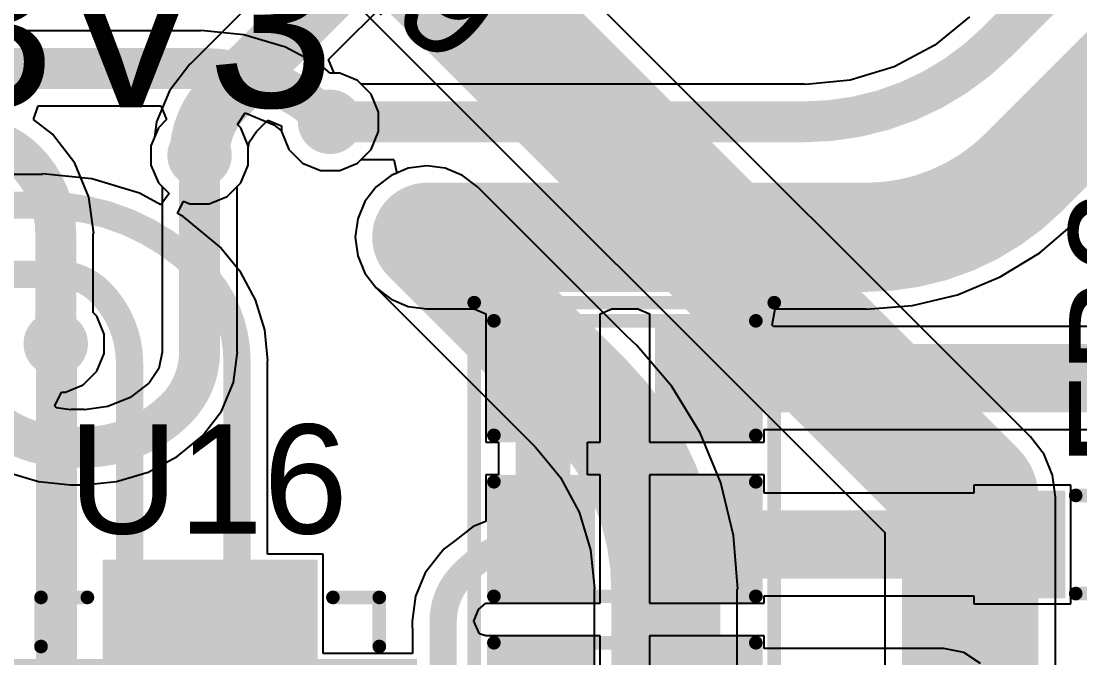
# Model space of a CAD drawing. Header units: millimetres. Extents: x -0.21 to 2.41, y -2.08 to 4.57.
# Drawn here: x 1.5006 to 1.8886, y -0.3562 to -0.1228 of the extents above; entities that cross this region are included whole.
import ezdxf

# ---------------------------------------------------------------- set-up
doc = ezdxf.new("R2010")
doc.units = ezdxf.units.MM
doc.header["$MEASUREMENT"] = 0
for name, color, linetype in [('BottomLayer', 5, 'Continuous'), ('TopLayer', 1, 'Continuous'), ('TopOverlay', 2, 'Continuous'), ('TopPaste', 8, 'Continuous'), ('TopSolder', 216, 'Continuous'), ('ViaHoleLayer', 16, 'Continuous')]:
    doc.layers.add(name, color=color, linetype=linetype)
doc.styles.add('Arial', font='', dxfattribs={"height": 0.2})
doc.styles.get('Arial').set_extended_font_data('Arial')

# ---------------------------------------------------------------- blocks, each defined once
blk = doc.blocks.new('R___0603_9')
at = {"layer": 'TopLayer'}
for points in [[(-0.015, 0.0175), (-0.015, -0.0175), (-0.045, -0.0175), (-0.045, 0.0175)], [(0.045, 0.0175), (0.045, -0.0175), (0.015, -0.0175), (0.015, 0.0175)]]:
    blk.add_hatch(color=1, dxfattribs=at).paths.add_polyline_path(points)
at = {"layer": 'TopPaste'}
for points in [[(-0.015, 0.0175), (-0.015, -0.0175), (-0.045, -0.0175), (-0.045, 0.0175)], [(0.045, 0.0175), (0.045, -0.0175), (0.015, -0.0175), (0.015, 0.0175)]]:
    blk.add_hatch(color=8, dxfattribs=at).paths.add_polyline_path(points)
at = {"layer": 'TopSolder'}
for points in [[(-0.011, 0.0215), (-0.011, -0.0215), (-0.049, -0.0215), (-0.049, 0.0215)], [(0.049, 0.0215), (0.049, -0.0215), (0.011, -0.0215), (0.011, 0.0215)]]:
    blk.add_hatch(color=216, dxfattribs=at).paths.add_polyline_path(points)
at = {"layer": 'TopOverlay', "const_width": 0.005}
for points in [[(-0.048, -0.021), (-0.048, 0.021)], [(-0.048, 0.021), (0.048, 0.021)], [(0.048, -0.021), (0.048, 0.021)], [(-0.048, -0.021), (0.048, -0.021)]]:
    blk.add_lwpolyline(points, dxfattribs=at)
at = {"layer": 'TopOverlay', "const_width": 0.0025}
for points in [[(-0.04925, 0.021, 1), (-0.04675, 0.021, 1)], [(-0.04925, 0.021, 1), (-0.04675, 0.021, 1)], [(0.04675, 0.021, 1), (0.04925, 0.021, 1)], [(0.04675, 0.021, 1), (0.04925, 0.021, 1)], [(-0.04925, -0.021, 1), (-0.04675, -0.021, 1)], [(-0.04925, -0.021, 1), (-0.04675, -0.021, 1)], [(0.04675, -0.021, 1), (0.04925, -0.021, 1)], [(0.04675, -0.021, 1), (0.04925, -0.021, 1)]]:
    blk.add_lwpolyline(points, format="xyb", close=True, dxfattribs=at)
blk = doc.blocks.new('R___0603_10')
at = {"layer": 'TopLayer'}
for points in [[(-0.015, 0.0175), (-0.015, -0.0175), (-0.045, -0.0175), (-0.045, 0.0175)], [(0.045, 0.0175), (0.045, -0.0175), (0.015, -0.0175), (0.015, 0.0175)]]:
    blk.add_hatch(color=1, dxfattribs=at).paths.add_polyline_path(points)
at = {"layer": 'TopPaste'}
for points in [[(-0.015, 0.0175), (-0.015, -0.0175), (-0.045, -0.0175), (-0.045, 0.0175)], [(0.045, 0.0175), (0.045, -0.0175), (0.015, -0.0175), (0.015, 0.0175)]]:
    blk.add_hatch(color=8, dxfattribs=at).paths.add_polyline_path(points)
at = {"layer": 'TopSolder'}
for points in [[(-0.011, 0.0215), (-0.011, -0.0215), (-0.049, -0.0215), (-0.049, 0.0215)], [(0.049, 0.0215), (0.049, -0.0215), (0.011, -0.0215), (0.011, 0.0215)]]:
    blk.add_hatch(color=216, dxfattribs=at).paths.add_polyline_path(points)
at = {"layer": 'TopOverlay', "const_width": 0.005}
for points in [[(-0.048, -0.021), (-0.048, 0.021)], [(-0.048, 0.021), (0.048, 0.021)], [(0.048, -0.021), (0.048, 0.021)], [(-0.048, -0.021), (0.048, -0.021)]]:
    blk.add_lwpolyline(points, dxfattribs=at)
at = {"layer": 'TopOverlay', "const_width": 0.0025}
for points in [[(-0.04925, 0.021, 1), (-0.04675, 0.021, 1)], [(-0.04925, 0.021, 1), (-0.04675, 0.021, 1)], [(0.04675, 0.021, 1), (0.04925, 0.021, 1)], [(0.04675, 0.021, 1), (0.04925, 0.021, 1)], [(-0.04925, -0.021, 1), (-0.04675, -0.021, 1)], [(-0.04925, -0.021, 1), (-0.04675, -0.021, 1)], [(0.04675, -0.021, 1), (0.04925, -0.021, 1)], [(0.04675, -0.021, 1), (0.04925, -0.021, 1)]]:
    blk.add_lwpolyline(points, format="xyb", close=True, dxfattribs=at)
blk = doc.blocks.new('R___0603_12')
at = {"layer": 'TopLayer'}
for points in [[(-0.015, 0.0175), (-0.015, -0.0175), (-0.045, -0.0175), (-0.045, 0.0175)], [(0.045, 0.0175), (0.045, -0.0175), (0.015, -0.0175), (0.015, 0.0175)]]:
    blk.add_hatch(color=1, dxfattribs=at).paths.add_polyline_path(points)
at = {"layer": 'TopPaste'}
for points in [[(-0.015, 0.0175), (-0.015, -0.0175), (-0.045, -0.0175), (-0.045, 0.0175)], [(0.045, 0.0175), (0.045, -0.0175), (0.015, -0.0175), (0.015, 0.0175)]]:
    blk.add_hatch(color=8, dxfattribs=at).paths.add_polyline_path(points)
at = {"layer": 'TopSolder'}
for points in [[(-0.011, 0.0215), (-0.011, -0.0215), (-0.049, -0.0215), (-0.049, 0.0215)], [(0.049, 0.0215), (0.049, -0.0215), (0.011, -0.0215), (0.011, 0.0215)]]:
    blk.add_hatch(color=216, dxfattribs=at).paths.add_polyline_path(points)
at = {"layer": 'TopOverlay', "const_width": 0.005}
for points in [[(-0.048, -0.021), (-0.048, 0.021)], [(-0.048, 0.021), (0.048, 0.021)], [(0.048, -0.021), (0.048, 0.021)], [(-0.048, -0.021), (0.048, -0.021)]]:
    blk.add_lwpolyline(points, dxfattribs=at)
at = {"layer": 'TopOverlay', "const_width": 0.0025}
for points in [[(-0.04925, 0.021, 1), (-0.04675, 0.021, 1)], [(-0.04925, 0.021, 1), (-0.04675, 0.021, 1)], [(0.04675, 0.021, 1), (0.04925, 0.021, 1)], [(0.04675, 0.021, 1), (0.04925, 0.021, 1)], [(-0.04925, -0.021, 1), (-0.04675, -0.021, 1)], [(-0.04925, -0.021, 1), (-0.04675, -0.021, 1)], [(0.04675, -0.021, 1), (0.04925, -0.021, 1)], [(0.04675, -0.021, 1), (0.04925, -0.021, 1)]]:
    blk.add_lwpolyline(points, format="xyb", close=True, dxfattribs=at)
blk = doc.blocks.new('IND_0603__1608_M_______45')
at = {"layer": 'TopLayer'}
for points in [[(-0.03937, 0.01575), (-0.01575, 0.01575), (-0.01575, -0.01575), (-0.03937, -0.01575)], [(0.01575, 0.01575), (0.03937, 0.01575), (0.03937, -0.01575), (0.01575, -0.01575)]]:
    blk.add_hatch(color=1, dxfattribs=at).paths.add_polyline_path(points)
at = {"layer": 'TopPaste'}
for points in [[(-0.03937, 0.01575), (-0.01575, 0.01575), (-0.01575, -0.01575), (-0.03937, -0.01575)], [(0.01575, 0.01575), (0.03937, 0.01575), (0.03937, -0.01575), (0.01575, -0.01575)]]:
    blk.add_hatch(color=8, dxfattribs=at).paths.add_polyline_path(points)
at = {"layer": 'TopSolder'}
for points in [[(-0.04337, 0.01975), (-0.01175, 0.01975), (-0.01175, -0.01975), (-0.04337, -0.01975)], [(0.01175, 0.01975), (0.04337, 0.01975), (0.04337, -0.01975), (0.01175, -0.01975)]]:
    blk.add_hatch(color=216, dxfattribs=at).paths.add_polyline_path(points)
at = {"layer": 'TopOverlay', "const_width": 0.005}
for points in [[(-0.008, 0.018), (0.009, 0.018)], [(-0.008, -0.018), (0.009, -0.018)]]:
    blk.add_lwpolyline(points, dxfattribs=at)
at = {"layer": 'TopOverlay', "const_width": 0.0025}
for points in [[(-0.00925, 0.018, 1), (-0.00675, 0.018, 1)], [(0.00775, 0.018, 1), (0.01025, 0.018, 1)], [(-0.00925, -0.018, 1), (-0.00675, -0.018, 1)], [(0.00775, -0.018, 1), (0.01025, -0.018, 1)]]:
    blk.add_lwpolyline(points, format="xyb", close=True, dxfattribs=at)
blk = doc.blocks.new('TQFN_16_EP_3_3__51')
at = {"layer": 'TopLayer'}
for points in [[(-0.02362, 0.07185), (-0.02362, 0.04035), (-0.03543, 0.04035), (-0.03543, 0.07185)], [(-0.00394, 0.07185), (-0.00394, 0.04035), (-0.01575, 0.04035), (-0.01575, 0.07185)], [(0.01575, 0.07185), (0.01575, 0.04035), (0.00394, 0.04035), (0.00394, 0.07185)], [(0.03543, 0.07185), (0.03543, 0.04035), (0.02362, 0.04035), (0.02362, 0.07185)], [(-0.07185, 0.03543), (-0.04035, 0.03543), (-0.04035, 0.02362), (-0.07185, 0.02362)], [(0.04035, 0.03543), (0.07185, 0.03543), (0.07185, 0.02362), (0.04035, 0.02362)], [(-0.02421, 0.02421), (0.02421, 0.02421), (0.02421, -0.02421), (-0.02421, -0.02421)], [(-0.07185, 0.01575), (-0.04035, 0.01575), (-0.04035, 0.00394), (-0.07185, 0.00394)], [(0.04035, 0.01575), (0.07185, 0.01575), (0.07185, 0.00394), (0.04035, 0.00394)], [(-0.07185, -0.00394), (-0.04035, -0.00394), (-0.04035, -0.01575), (-0.07185, -0.01575)], [(0.04035, -0.00394), (0.07185, -0.00394), (0.07185, -0.01575), (0.04035, -0.01575)], [(-0.07185, -0.02362), (-0.04035, -0.02362), (-0.04035, -0.03543), (-0.07185, -0.03543)], [(0.04035, -0.02362), (0.07185, -0.02362), (0.07185, -0.03543), (0.04035, -0.03543)], [(-0.03543, -0.07185), (-0.03543, -0.04035), (-0.02362, -0.04035), (-0.02362, -0.07185)], [(-0.01575, -0.07185), (-0.01575, -0.04035), (-0.00394, -0.04035), (-0.00394, -0.07185)], [(0.00394, -0.07185), (0.00394, -0.04035), (0.01575, -0.04035), (0.01575, -0.07185)], [(0.02362, -0.07185), (0.02362, -0.04035), (0.03543, -0.04035), (0.03543, -0.07185)]]:
    blk.add_hatch(color=1, dxfattribs=at).paths.add_polyline_path(points)
at = {"layer": 'TopPaste'}
for points in [[(-0.02362, 0.07185), (-0.02362, 0.04035), (-0.03543, 0.04035), (-0.03543, 0.07185)], [(-0.00394, 0.07185), (-0.00394, 0.04035), (-0.01575, 0.04035), (-0.01575, 0.07185)], [(0.01575, 0.07185), (0.01575, 0.04035), (0.00394, 0.04035), (0.00394, 0.07185)], [(0.03543, 0.07185), (0.03543, 0.04035), (0.02362, 0.04035), (0.02362, 0.07185)], [(-0.07185, 0.03543), (-0.04035, 0.03543), (-0.04035, 0.02362), (-0.07185, 0.02362)], [(0.04035, 0.03543), (0.07185, 0.03543), (0.07185, 0.02362), (0.04035, 0.02362)], [(-0.02421, 0.02421), (0.02421, 0.02421), (0.02421, -0.02421), (-0.02421, -0.02421)], [(-0.07185, 0.01575), (-0.04035, 0.01575), (-0.04035, 0.00394), (-0.07185, 0.00394)], [(0.04035, 0.01575), (0.07185, 0.01575), (0.07185, 0.00394), (0.04035, 0.00394)], [(-0.07185, -0.00394), (-0.04035, -0.00394), (-0.04035, -0.01575), (-0.07185, -0.01575)], [(0.04035, -0.00394), (0.07185, -0.00394), (0.07185, -0.01575), (0.04035, -0.01575)], [(-0.07185, -0.02362), (-0.04035, -0.02362), (-0.04035, -0.03543), (-0.07185, -0.03543)], [(0.04035, -0.02362), (0.07185, -0.02362), (0.07185, -0.03543), (0.04035, -0.03543)], [(-0.03543, -0.07185), (-0.03543, -0.04035), (-0.02362, -0.04035), (-0.02362, -0.07185)], [(-0.01575, -0.07185), (-0.01575, -0.04035), (-0.00394, -0.04035), (-0.00394, -0.07185)], [(0.00394, -0.07185), (0.00394, -0.04035), (0.01575, -0.04035), (0.01575, -0.07185)], [(0.02362, -0.07185), (0.02362, -0.04035), (0.03543, -0.04035), (0.03543, -0.07185)]]:
    blk.add_hatch(color=8, dxfattribs=at).paths.add_polyline_path(points)
at = {"layer": 'TopSolder'}
for points in [[(-0.01962, 0.07585), (-0.01962, 0.03635), (-0.03943, 0.03635), (-0.03943, 0.07585)], [(0.00006, 0.07585), (0.00006, 0.03635), (-0.01975, 0.03635), (-0.01975, 0.07585)], [(0.01975, 0.07585), (0.01975, 0.03635), (-0.00006, 0.03635), (-0.00006, 0.07585)], [(0.03943, 0.07585), (0.03943, 0.03635), (0.01962, 0.03635), (0.01962, 0.07585)], [(-0.07585, 0.03943), (-0.03635, 0.03943), (-0.03635, 0.01962), (-0.07585, 0.01962)], [(0.03635, 0.03943), (0.07585, 0.03943), (0.07585, 0.01962), (0.03635, 0.01962)], [(-0.02821, 0.02821), (0.02821, 0.02821), (0.02821, -0.02821), (-0.02821, -0.02821)], [(-0.07585, 0.01975), (-0.03635, 0.01975), (-0.03635, -0.00006), (-0.07585, -0.00006)], [(0.03635, 0.01975), (0.07585, 0.01975), (0.07585, -0.00006), (0.03635, -0.00006)], [(-0.07585, 0.00006), (-0.03635, 0.00006), (-0.03635, -0.01975), (-0.07585, -0.01975)], [(0.03635, 0.00006), (0.07585, 0.00006), (0.07585, -0.01975), (0.03635, -0.01975)], [(-0.07585, -0.01962), (-0.03635, -0.01962), (-0.03635, -0.03943), (-0.07585, -0.03943)], [(0.03635, -0.01962), (0.07585, -0.01962), (0.07585, -0.03943), (0.03635, -0.03943)], [(-0.03943, -0.07585), (-0.03943, -0.03635), (-0.01962, -0.03635), (-0.01962, -0.07585)], [(-0.01975, -0.07585), (-0.01975, -0.03635), (0.00006, -0.03635), (0.00006, -0.07585)], [(-0.00006, -0.07585), (-0.00006, -0.03635), (0.01975, -0.03635), (0.01975, -0.07585)], [(0.01962, -0.07585), (0.01962, -0.03635), (0.03943, -0.03635), (0.03943, -0.07585)]]:
    blk.add_hatch(color=216, dxfattribs=at).paths.add_polyline_path(points)
at = {"layer": 'TopOverlay', "const_width": 0.005}
for points in [[(-0.062, 0.044), (-0.062, 0.062)], [(-0.062, 0.062), (-0.045, 0.062)], [(0.045, 0.062), (0.062, 0.062)], [(0.062, 0.044), (0.062, 0.062)], [(-0.083, 0.036), (-0.078, 0.031)], [(-0.083, 0.026), (-0.083, 0.036)], [(-0.083, 0.026), (-0.078, 0.031)], [(-0.062, -0.062), (-0.062, -0.044)], [(0.062, -0.062), (0.062, -0.044)], [(-0.062, -0.062), (-0.045, -0.062)], [(0.045, -0.062), (0.062, -0.062)]]:
    blk.add_lwpolyline(points, dxfattribs=at)
at = {"layer": 'TopOverlay', "const_width": 0.0025}
for points in [[(-0.06325, 0.062, 1), (-0.06075, 0.062, 1)], [(-0.06325, 0.062, 1), (-0.06075, 0.062, 1)], [(-0.04625, 0.062, 1), (-0.04375, 0.062, 1)], [(0.04375, 0.062, 1), (0.04625, 0.062, 1)], [(0.06075, 0.062, 1), (0.06325, 0.062, 1)], [(0.06075, 0.062, 1), (0.06325, 0.062, 1)], [(-0.06325, 0.044, 1), (-0.06075, 0.044, 1)], [(0.06075, 0.044, 1), (0.06325, 0.044, 1)], [(-0.08425, 0.036, 1), (-0.08175, 0.036, 1)], [(-0.08425, 0.036, 1), (-0.08175, 0.036, 1)], [(-0.07925, 0.031, 1), (-0.07675, 0.031, 1)], [(-0.07925, 0.031, 1), (-0.07675, 0.031, 1)], [(-0.08425, 0.026, 1), (-0.08175, 0.026, 1)], [(-0.08425, 0.026, 1), (-0.08175, 0.026, 1)], [(-0.06325, -0.044, 1), (-0.06075, -0.044, 1)], [(0.06075, -0.044, 1), (0.06325, -0.044, 1)], [(-0.06325, -0.062, 1), (-0.06075, -0.062, 1)], [(-0.06325, -0.062, 1), (-0.06075, -0.062, 1)], [(-0.04625, -0.062, 1), (-0.04375, -0.062, 1)], [(0.04375, -0.062, 1), (0.04625, -0.062, 1)], [(0.06075, -0.062, 1), (0.06325, -0.062, 1)], [(0.06075, -0.062, 1), (0.06325, -0.062, 1)]]:
    blk.add_lwpolyline(points, format="xyb", close=True, dxfattribs=at)

msp = doc.modelspace()

# ---------------------------------------------------------------- hatches: boundary and pattern name
at = {"layer": 'BottomLayer'}
h = msp.add_hatch(color=5, dxfattribs=at)
edge = h.paths.add_edge_path()
edge.add_arc((1.61383, -0.15971), 0.01181, 0, 360)
h = msp.add_hatch(color=5, dxfattribs=at)
edge = h.paths.add_edge_path()
edge.add_arc((1.566, -0.172), 0.01181, 0, 360)
h = msp.add_hatch(color=5, dxfattribs=at)
edge = h.paths.add_edge_path()
edge.add_arc((1.64928, -0.20205), 0.01181, 0, 360)
h = msp.add_hatch(color=5, dxfattribs=at)
edge = h.paths.add_edge_path()
edge.add_arc((1.51328, -0.24105), 0.01181, 0, 360)
at = {"layer": 'TopLayer'}
h = msp.add_hatch(color=1, dxfattribs=at)
edge = h.paths.add_edge_path()
edge.add_arc((1.61383, -0.15971), 0.01181, 0, 360)
h = msp.add_hatch(color=1, dxfattribs=at)
edge = h.paths.add_edge_path()
edge.add_arc((1.566, -0.172), 0.01181, 0, 360)
h = msp.add_hatch(color=1, dxfattribs=at)
edge = h.paths.add_edge_path()
edge.add_arc((1.64928, -0.20205), 0.01181, 0, 360)
h = msp.add_hatch(color=1, dxfattribs=at)
edge = h.paths.add_edge_path()
edge.add_arc((1.51328, -0.24105), 0.01181, 0, 360)
at = {"layer": 'ViaHoleLayer'}
h = msp.add_hatch(color=16, dxfattribs=at)
edge = h.paths.add_edge_path()
edge.add_arc((1.61383, -0.15971), 0.00591, 0, 360)
h = msp.add_hatch(color=16, dxfattribs=at)
edge = h.paths.add_edge_path()
edge.add_arc((1.566, -0.172), 0.00591, 0, 360)
h = msp.add_hatch(color=16, dxfattribs=at)
edge = h.paths.add_edge_path()
edge.add_arc((1.64928, -0.20205), 0.00591, 0, 360)
h = msp.add_hatch(color=16, dxfattribs=at)
edge = h.paths.add_edge_path()
edge.add_arc((1.51328, -0.24105), 0.00591, 0, 360)

# ---------------------------------------------------------------- linework, layer by layer
at = {"layer": 'BottomLayer'}
for p, q in [((1.87057, -0.27522), (1.63829, -0.04294)), ((1.60323, -0.09631), (1.81719, -0.31028)), ((1.56652, -0.12635), (1.20328, -0.12635)), ((1.58228, -0.12778), (1.56652, -0.12623)), ((1.56652, -0.12623), (1.56652, -0.12635)), ((1.59744, -0.13238), (1.58228, -0.12778)), ((1.6114, -0.13984), (1.59744, -0.13238)), ((1.61391, -0.1419), (1.6114, -0.13984)), ((1.61737, -0.1419), (1.61391, -0.1419)), ((1.62392, -0.14461), (1.61737, -0.1419)), ((1.62893, -0.14962), (1.62392, -0.14461)), ((1.63164, -0.15617), (1.62893, -0.14962)), ((1.50513, -0.15888), (1.50682, -0.15388)), ((1.50682, -0.15388), (1.55186, -0.15388)), ((1.55186, -0.15388), (1.55393, -0.15888)), ((1.5121, -0.16423), (1.50513, -0.15888)), ((1.55393, -0.15888), (1.5509, -0.16191)), ((1.5799, -0.16071), (1.58273, -0.15647)), ((1.58273, -0.15647), (1.5932, -0.16081)), ((1.63164, -0.16325), (1.63164, -0.15617)), ((1.5509, -0.16191), (1.54819, -0.16846)), ((1.5811, -0.16191), (1.5799, -0.16071)), ((1.58381, -0.16846), (1.5811, -0.16191)), ((1.5932, -0.16081), (1.59602, -0.16297)), ((1.51214, -0.16419), (1.5121, -0.16423)), ((1.52032, -0.17485), (1.51214, -0.16419)), ((1.59602, -0.16297), (1.59602, -0.16325)), ((1.59602, -0.16325), (1.59873, -0.1698)), ((1.62893, -0.1698), (1.63164, -0.16325)), ((1.54819, -0.16846), (1.54819, -0.17554)), ((1.58381, -0.17554), (1.58381, -0.16846)), ((1.59873, -0.1698), (1.60374, -0.17481)), ((1.62392, -0.17481), (1.62893, -0.1698)), ((1.52546, -0.18727), (1.52032, -0.17485)), ((1.54819, -0.17554), (1.5509, -0.18209)), ((1.5811, -0.18209), (1.58381, -0.17554)), ((1.60374, -0.17481), (1.61028, -0.17752)), ((1.61028, -0.17752), (1.61737, -0.17752)), ((1.61737, -0.17752), (1.62392, -0.17481)), ((1.64249, -0.17672), (1.63617, -0.17934)), ((1.64928, -0.17582), (1.64249, -0.17672)), ((1.65607, -0.17672), (1.64928, -0.17582)), ((1.66239, -0.17934), (1.65607, -0.17672)), ((1.5509, -0.18209), (1.55224, -0.18342)), ((1.57976, -0.18342), (1.5811, -0.18209)), ((1.63617, -0.17934), (1.63073, -0.1835)), ((1.66782, -0.1835), (1.66239, -0.17934)), ((1.55224, -0.18342), (1.55224, -0.24399)), ((1.57976, -0.24399), (1.57976, -0.18342)), ((1.63073, -0.1835), (1.62657, -0.18893)), ((1.7226, -0.23828), (1.66782, -0.1835)), ((1.52722, -0.2006), (1.52546, -0.18727)), ((1.62657, -0.18893), (1.62395, -0.19526)), ((1.62395, -0.19526), (1.62305, -0.20205)), ((1.52704, -0.22962), (1.52704, -0.2006)), ((1.52704, -0.2006), (1.52722, -0.2006)), ((1.62305, -0.20205), (1.62395, -0.20883)), ((1.62395, -0.20883), (1.62657, -0.21516)), ((1.62657, -0.21516), (1.63073, -0.22059)), ((1.63073, -0.22059), (1.6856, -0.27545)), ((1.52838, -0.23096), (1.52704, -0.22962)), ((1.53109, -0.2375), (1.52838, -0.23096)), ((1.53109, -0.24459), (1.53109, -0.2375)), ((1.72625, -0.2417), (1.7226, -0.23828)), ((1.55227, -0.24418), (1.55108, -0.25015)), ((1.55224, -0.24399), (1.55227, -0.24418)), ((1.57839, -0.25529), (1.57987, -0.24399)), ((1.57987, -0.24399), (1.57976, -0.24399)), ((1.73913, -0.25678), (1.72625, -0.2417)), ((1.72625, -0.2417), (1.72625, -0.2417)), ((1.52838, -0.25114), (1.53109, -0.24459)), ((1.52337, -0.25615), (1.52838, -0.25114)), ((1.55108, -0.25015), (1.5477, -0.25521)), ((1.54745, -0.25545), (1.54056, -0.26074)), ((1.54755, -0.25531), (1.54745, -0.25545)), ((1.5477, -0.25521), (1.54755, -0.25531)), ((1.57403, -0.26582), (1.57839, -0.25529)), ((1.51294, -0.26386), (1.5154, -0.25886)), ((1.5154, -0.25886), (1.51682, -0.25886)), ((1.51682, -0.25886), (1.52337, -0.25615)), ((1.74949, -0.27369), (1.73913, -0.25678)), ((1.54056, -0.26074), (1.53239, -0.26412)), ((1.51349, -0.26456), (1.51294, -0.26386)), ((1.51877, -0.26526), (1.51349, -0.26456)), ((1.51894, -0.26522), (1.51877, -0.26526)), ((1.52362, -0.26522), (1.51894, -0.26522)), ((1.52378, -0.26526), (1.52362, -0.26522)), ((1.53239, -0.26412), (1.52378, -0.26526)), ((1.56709, -0.27486), (1.57403, -0.26582)), ((1.55773, -0.28244), (1.56703, -0.2748)), ((1.56703, -0.2748), (1.56709, -0.27486)), ((1.6856, -0.27545), (1.68904, -0.2789)), ((1.75708, -0.29201), (1.74949, -0.27369)), ((1.87554, -0.28169), (1.87057, -0.27522)), ((1.68904, -0.2789), (1.69218, -0.2826)), ((1.54712, -0.28811), (1.55773, -0.28244)), ((1.69218, -0.2826), (1.69829, -0.29003)), ((1.87866, -0.28924), (1.87554, -0.28169)), ((1.49544, -0.28811), (1.50696, -0.2916)), ((1.5356, -0.2916), (1.54712, -0.28811)), ((1.69829, -0.29003), (1.70511, -0.3028)), ((1.87973, -0.29733), (1.87866, -0.28924)), ((1.50696, -0.2916), (1.51875, -0.29277)), ((1.51875, -0.29277), (1.51894, -0.29278)), ((1.51894, -0.29278), (1.52362, -0.29278)), ((1.52362, -0.29278), (1.5238, -0.29277)), ((1.52362, -0.29278), (1.52362, -0.29278)), ((1.5238, -0.29277), (1.5356, -0.2916)), ((1.76171, -0.31129), (1.75708, -0.29201)), ((1.87973, -0.58551), (1.87973, -0.29733)), ((1.87973, -0.29733), (1.87973, -0.29733)), ((1.70511, -0.3028), (1.70931, -0.31666)), ((1.81719, -0.31028), (1.81719, -0.59102)), ((1.76327, -0.33107), (1.76171, -0.31129)), ((1.70931, -0.31666), (1.7107, -0.33072)), ((1.7107, -0.33072), (1.71065, -0.33107)), ((1.71065, -0.33107), (1.71065, -0.52653)), ((1.7631, -0.52653), (1.7631, -0.33107)), ((1.7631, -0.33107), (1.76327, -0.33107))]:
    msp.add_line(p, q, dxfattribs=at)
for points, const_width in [([(1.61618, -0.06505), (1.84846, -0.29733)], 0.05), ([(1.17991, -0.14012), (1.56652, -0.14012)], 0.015), ([(1.566, -0.24399), (1.566, -0.172)], 0.015), ([(1.64928, -0.20205), (1.70759, -0.26036)], 0.04), ([(1.51328, -0.24105), (1.51328, -0.2006)], 0.015), ([(1.51894, -0.27899), (1.52362, -0.27899)], 0.015), ([(1.84846, -0.61867), (1.84846, -0.29733)], 0.05), ([(1.73688, -0.52653), (1.73688, -0.33107)], 0.04)]:
    msp.add_lwpolyline(points, dxfattribs=dict(at, const_width=const_width))
for points, const_width in [([(1.56277, -0.14012, 1), (1.57027, -0.14012, 1)], 0.0075), ([(1.56277, -0.14012, 1), (1.57027, -0.14012, 1)], 0.0075), ([(1.61008, -0.15971, 1), (1.61758, -0.15971, 1)], 0.0075), ([(1.49853, -0.17405, 1), (1.50603, -0.17405, 1)], 0.0075), ([(1.49853, -0.17405, 1), (1.50603, -0.17405, 1)], 0.0075), ([(1.56225, -0.172, 1), (1.56975, -0.172, 1)], 0.0075), ([(1.63928, -0.20205, 1), (1.65928, -0.20205, 1)], 0.02), ([(1.50953, -0.2006, 1), (1.51703, -0.2006, 1)], 0.0075), ([(1.50953, -0.2006, 1), (1.51703, -0.2006, 1)], 0.0075), ([(1.50953, -0.24105, 1), (1.51703, -0.24105, 1)], 0.0075), ([(1.56225, -0.24399, 1), (1.56975, -0.24399, 1)], 0.0075), ([(1.56225, -0.24399, 1), (1.56975, -0.24399, 1)], 0.0075), ([(1.69759, -0.26036, 1), (1.71759, -0.26036, 1)], 0.02), ([(1.69759, -0.26036, 1), (1.71759, -0.26036, 1)], 0.02), ([(1.55353, -0.26505, 1), (1.56103, -0.26505, 1)], 0.0075), ([(1.55353, -0.26505, 1), (1.56103, -0.26505, 1)], 0.0075), ([(1.51519, -0.27899, 1), (1.52269, -0.27899, 1)], 0.0075), ([(1.51519, -0.27899, 1), (1.52269, -0.27899, 1)], 0.0075), ([(1.51987, -0.27899, 1), (1.52737, -0.27899, 1)], 0.0075), ([(1.51987, -0.27899, 1), (1.52737, -0.27899, 1)], 0.0075), ([(1.83596, -0.29733, 1), (1.86096, -0.29733, 1)], 0.025), ([(1.83596, -0.29733, 1), (1.86096, -0.29733, 1)], 0.025), ([(1.72688, -0.33107, 1), (1.74688, -0.33107, 1)], 0.02), ([(1.72688, -0.33107, 1), (1.74688, -0.33107, 1)], 0.02)]:
    msp.add_lwpolyline(points, format="xyb", close=True, dxfattribs=dict(at, const_width=const_width))
for points, const_width in [([(1.56652, -0.14012, -0.198912), (1.61383, -0.15971)], 0.015), ([(1.48031, -0.16495, -0.198912), (1.50228, -0.17405)], 0.015), ([(1.50228, -0.17405, -0.198912), (1.51328, -0.2006)], 0.015), ([(1.566, -0.24399, -0.198912), (1.55728, -0.26505)], 0.015), ([(1.70759, -0.26036, -0.198912), (1.73688, -0.33107)], 0.04), ([(1.51894, -0.27899, -0.198912), (1.48528, -0.26505)], 0.015), ([(1.55728, -0.26505, -0.198912), (1.52362, -0.27899)], 0.015), ([(1.51473, -0.40905, -0.401219), (1.45488, -0.34646)], 0.025)]:
    msp.add_lwpolyline(points, format="xyb", dxfattribs=dict(at, const_width=const_width))
at = {"layer": 'TopLayer'}
for p, q in [((1.63115, -0.06995), (1.5625, -0.1386)), ((1.61322, -0.1369), (1.66461, -0.08551)), ((1.84817, -0.1212), (1.83555, -0.13156)), ((1.83555, -0.13156), (1.82061, -0.13955)), ((1.56245, -0.13854), (1.55493, -0.14834)), ((1.5625, -0.1386), (1.56245, -0.13854)), ((1.6153, -0.1419), (1.61322, -0.1369)), ((1.82061, -0.13955), (1.8044, -0.14447)), ((1.61737, -0.1419), (1.6153, -0.1419)), ((1.62392, -0.14461), (1.61737, -0.1419)), ((1.62525, -0.14595), (1.62392, -0.14461)), ((1.78754, -0.14595), (1.62525, -0.14595)), ((1.78815, -0.14607), (1.78754, -0.14595)), ((1.8044, -0.14447), (1.78815, -0.14607)), ((1.55493, -0.14834), (1.55021, -0.15975)), ((1.55021, -0.15975), (1.54947, -0.16537)), ((1.58702, -0.16311), (1.59102, -0.15911)), ((1.59102, -0.15911), (1.59602, -0.16118)), ((1.59602, -0.16118), (1.59602, -0.16325)), ((1.88682, -0.19659), (1.92409, -0.15933)), ((1.54947, -0.16537), (1.54819, -0.16846)), ((1.58422, -0.16716), (1.58685, -0.16322)), ((1.58685, -0.16322), (1.58702, -0.16311)), ((1.59602, -0.16325), (1.59873, -0.1698)), ((1.54819, -0.16846), (1.54819, -0.17554)), ((1.58381, -0.16921), (1.58422, -0.16716)), ((1.58381, -0.17554), (1.58381, -0.16921)), ((1.59873, -0.1698), (1.60374, -0.17481)), ((1.62392, -0.17481), (1.62525, -0.17348)), ((1.62525, -0.17348), (1.63725, -0.17348)), ((1.63725, -0.17348), (1.63824, -0.17848)), ((1.54819, -0.17554), (1.5509, -0.18209)), ((1.5811, -0.18209), (1.58381, -0.17554)), ((1.60374, -0.17481), (1.61028, -0.17752)), ((1.61028, -0.17752), (1.61737, -0.17752)), ((1.61737, -0.17752), (1.62392, -0.17481)), ((1.63824, -0.17848), (1.63617, -0.17934)), ((1.50845, -0.17904), (1.46434, -0.17904)), ((1.52655, -0.18059), (1.50845, -0.17881)), ((1.50845, -0.17881), (1.50845, -0.17904)), ((1.54394, -0.18587), (1.52655, -0.18059)), ((1.5509, -0.18209), (1.55484, -0.18602)), ((1.57609, -0.1871), (1.5811, -0.18209)), ((1.63617, -0.17934), (1.63073, -0.1835)), ((1.55183, -0.19008), (1.54394, -0.18587)), ((1.55484, -0.18602), (1.55183, -0.19008)), ((1.63073, -0.1835), (1.62657, -0.18893)), ((1.55793, -0.19335), (1.56007, -0.18882)), ((1.56007, -0.18882), (1.56246, -0.18981)), ((1.56246, -0.18981), (1.56954, -0.18981)), ((1.56954, -0.18981), (1.57609, -0.1871)), ((1.62657, -0.18893), (1.62395, -0.19526)), ((1.55998, -0.19444), (1.55793, -0.19335)), ((1.57403, -0.20598), (1.55998, -0.19444)), ((1.62395, -0.19526), (1.62305, -0.20205)), ((1.87398, -0.2077), (1.8869, -0.19667)), ((1.8869, -0.19667), (1.88682, -0.19659)), ((1.62305, -0.20205), (1.62395, -0.20883)), ((1.57392, -0.20609), (1.57403, -0.20598)), ((1.58117, -0.21493), (1.57392, -0.20609)), ((1.62395, -0.20883), (1.62657, -0.21516)), ((1.85949, -0.21658), (1.87398, -0.2077)), ((1.58656, -0.22502), (1.58117, -0.21493)), ((1.62657, -0.21516), (1.63073, -0.22059)), ((1.8438, -0.22308), (1.85949, -0.21658)), ((1.63073, -0.22059), (1.63617, -0.22476)), ((1.58988, -0.23596), (1.58656, -0.22502)), ((1.63617, -0.22476), (1.64249, -0.22738)), ((1.82728, -0.22705), (1.8438, -0.22308)), ((1.64249, -0.22738), (1.64928, -0.22827)), ((1.64928, -0.22827), (1.66665, -0.22827)), ((1.66665, -0.22827), (1.67088, -0.23015)), ((1.71288, -0.23015), (1.7171, -0.22827)), ((1.7171, -0.22827), (1.72665, -0.22827)), ((1.72665, -0.22827), (1.73088, -0.23015)), ((1.7759, -0.23427), (1.77701, -0.22831)), ((1.77701, -0.22831), (1.7771, -0.22827)), ((1.7771, -0.22827), (1.81034, -0.22827)), ((1.81034, -0.22838), (1.82728, -0.22705)), ((1.81034, -0.22827), (1.81034, -0.22838)), ((1.67088, -0.23015), (1.67088, -0.23327)), ((1.71288, -0.27714), (1.71288, -0.23015)), ((1.73088, -0.23015), (1.73088, -0.23327)), ((1.591, -0.24734), (1.58988, -0.23596)), ((1.67088, -0.23327), (1.67088, -0.27714)), ((1.73088, -0.23327), (1.73088, -0.27714)), ((1.77641, -0.23478), (1.7759, -0.23427)), ((1.94822, -0.23478), (1.77641, -0.23478)), ((1.59093, -0.31819), (1.59093, -0.24734)), ((1.59093, -0.24734), (1.591, -0.24734)), ((1.77288, -0.27714), (1.77288, -0.27251)), ((1.77288, -0.27251), (1.94822, -0.27251)), ((1.67088, -0.27714), (1.67556, -0.27714)), ((1.67556, -0.27714), (1.67556, -0.28914)), ((1.70819, -0.28914), (1.70819, -0.27714)), ((1.70819, -0.27714), (1.71288, -0.27714)), ((1.73088, -0.27714), (1.77288, -0.27714)), ((1.67556, -0.28914), (1.67088, -0.28914)), ((1.67088, -0.28914), (1.67088, -0.30616)), ((1.71288, -0.28914), (1.70819, -0.28914)), ((1.71288, -0.33615), (1.71288, -0.28914)), ((1.77288, -0.28914), (1.73088, -0.28914)), ((1.73088, -0.28914), (1.73088, -0.33615)), ((1.77288, -0.29578), (1.77288, -0.28914)), ((1.88537, -0.2929), (1.84975, -0.2929)), ((1.84975, -0.2929), (1.84975, -0.29578)), ((1.88537, -0.33639), (1.88537, -0.2929)), ((1.84975, -0.29578), (1.77288, -0.29578)), ((1.67088, -0.30616), (1.66625, -0.30807)), ((1.66625, -0.30807), (1.65951, -0.31325)), ((1.65951, -0.31325), (1.65564, -0.31622)), ((1.65437, -0.31767), (1.64873, -0.32503)), ((1.65564, -0.31622), (1.65437, -0.31767)), ((1.65564, -0.31622), (1.65564, -0.31622)), ((1.61131, -0.31819), (1.59093, -0.31819)), ((1.61131, -0.35461), (1.61131, -0.31819)), ((1.64873, -0.32503), (1.64518, -0.33359)), ((1.64518, -0.33359), (1.64397, -0.34278)), ((1.77288, -0.33615), (1.77288, -0.33351)), ((1.77288, -0.33351), (1.84975, -0.33351)), ((1.84975, -0.33351), (1.84975, -0.33639)), ((1.66821, -0.33848), (1.67088, -0.33615)), ((1.67088, -0.33615), (1.67428, -0.33615)), ((1.67428, -0.33615), (1.71288, -0.33615)), ((1.73088, -0.33615), (1.77288, -0.33615)), ((1.84975, -0.33639), (1.88537, -0.33639)), ((1.66656, -0.34271), (1.66821, -0.33848)), ((1.64397, -0.34278), (1.64398, -0.34281)), ((1.64398, -0.34281), (1.64406, -0.34781)), ((1.66855, -0.34736), (1.66656, -0.34271)), ((1.64406, -0.34781), (1.64406, -0.35461)), ((1.67088, -0.34814), (1.66855, -0.34736)), ((1.71288, -0.34814), (1.67088, -0.34814)), ((1.67088, -0.34814), (1.67088, -0.34814)), ((1.71288, -0.39515), (1.71288, -0.34814)), ((1.77288, -0.34814), (1.73088, -0.34814)), ((1.73088, -0.34814), (1.73088, -0.39515)), ((1.77288, -0.35278), (1.77288, -0.34814)), ((1.83884, -0.35278), (1.77288, -0.35278)), ((1.84606, -0.35422), (1.83884, -0.35278)), ((1.64406, -0.35461), (1.61131, -0.35461)), ((1.85218, -0.35831), (1.84606, -0.35422))]:
    msp.add_line(p, q, dxfattribs=at)
for points, const_width in [([(1.57476, -0.15085), (1.66386, -0.06175)], 0.022), ([(1.85825, -0.13042), (1.9232, -0.06547)], 0.015), ([(1.86828, -0.17805), (1.90899, -0.13734)], 0.04), ([(1.61383, -0.15971), (1.78754, -0.15971)], 0.015), ([(1.64928, -0.20205), (1.81034, -0.20205)], 0.04), ([(1.45037, -0.19026), (1.50845, -0.19026)], 0.01), ([(1.48256, -0.21557), (1.51389, -0.21557)], 0.01), ([(1.51328, -0.24105), (1.51353, -0.24129)], 0.015), ([(1.51353, -0.36626), (1.51353, -0.24129)], 0.015), ([(1.54035, -0.33994), (1.54035, -0.24818)], 0.01), ([(1.57972, -0.33994), (1.57972, -0.24734)], 0.01), ([(1.69188, -0.31265), (1.69188, -0.25365)], 0.02), ([(1.75188, -0.25365), (2.03282, -0.25365)], 0.025), ([(1.75188, -0.31465), (1.86362, -0.31465)], 0.025), ([(1.68188, -0.31392), (1.69188, -0.31265)], 0.01), ([(1.66237, -0.32567), (1.66373, -0.3243)], 0.01), ([(1.56003, -0.37228), (1.56003, -0.33994)], 0.01), ([(1.65528, -0.3428), (1.65528, -0.34284)], 0.01), ([(1.65528, -0.3938), (1.65528, -0.34284)], 0.01)]:
    msp.add_lwpolyline(points, dxfattribs=dict(at, const_width=const_width))
for points, const_width in [([(1.85825, -0.13042, -0.198912), (1.78754, -0.15971)], 0.015), ([(1.566, -0.172, -0.198912), (1.57476, -0.15085)], 0.022), ([(1.86828, -0.17805, -0.198912), (1.81034, -0.20205)], 0.04), ([(1.50845, -0.19026, -0.198912), (1.56594, -0.21407)], 0.01), ([(1.56594, -0.21407, -0.198912), (1.57972, -0.24734)], 0.01), ([(1.51389, -0.21557, -0.198912), (1.52952, -0.22205)], 0.01), ([(1.52952, -0.22205, -0.198912), (1.54035, -0.24818)], 0.01), ([(1.66373, -0.3243, -0.133654), (1.68188, -0.31392)], 0.01), ([(1.65528, -0.3428, -0.199114), (1.66237, -0.32567)], 0.01)]:
    msp.add_lwpolyline(points, format="xyb", dxfattribs=dict(at, const_width=const_width))
for points, const_width in [([(1.8545, -0.13042, 1), (1.862, -0.13042, 1)], 0.0075), ([(1.8545, -0.13042, 1), (1.862, -0.13042, 1)], 0.0075), ([(1.56926, -0.15085, 1), (1.58026, -0.15085, 1)], 0.011), ([(1.56926, -0.15085, 1), (1.58026, -0.15085, 1)], 0.011), ([(1.61008, -0.15971, 1), (1.61758, -0.15971, 1)], 0.0075), ([(1.78379, -0.15971, 1), (1.79129, -0.15971, 1)], 0.0075), ([(1.78379, -0.15971, 1), (1.79129, -0.15971, 1)], 0.0075), ([(1.85828, -0.17805, 1), (1.87828, -0.17805, 1)], 0.02), ([(1.85828, -0.17805, 1), (1.87828, -0.17805, 1)], 0.02), ([(1.5605, -0.172, 1), (1.5715, -0.172, 1)], 0.011), ([(1.63928, -0.20205, 1), (1.65928, -0.20205, 1)], 0.02), ([(1.80034, -0.20205, 1), (1.82034, -0.20205, 1)], 0.02), ([(1.80034, -0.20205, 1), (1.82034, -0.20205, 1)], 0.02), ([(1.50595, -0.19026, 1), (1.51095, -0.19026, 1)], 0.005), ([(1.50595, -0.19026, 1), (1.51095, -0.19026, 1)], 0.005), ([(1.56344, -0.21407, 1), (1.56844, -0.21407, 1)], 0.005), ([(1.56344, -0.21407, 1), (1.56844, -0.21407, 1)], 0.005), ([(1.51139, -0.21557, 1), (1.51639, -0.21557, 1)], 0.005), ([(1.51139, -0.21557, 1), (1.51639, -0.21557, 1)], 0.005), ([(1.52702, -0.22205, 1), (1.53202, -0.22205, 1)], 0.005), ([(1.52702, -0.22205, 1), (1.53202, -0.22205, 1)], 0.005), ([(1.50953, -0.24105, 1), (1.51703, -0.24105, 1)], 0.0075), ([(1.50978, -0.24129, 1), (1.51728, -0.24129, 1)], 0.0075), ([(1.50978, -0.24129, 1), (1.51728, -0.24129, 1)], 0.0075), ([(1.53785, -0.24818, 1), (1.54285, -0.24818, 1)], 0.005), ([(1.53785, -0.24818, 1), (1.54285, -0.24818, 1)], 0.005), ([(1.57722, -0.24734, 1), (1.58222, -0.24734, 1)], 0.005), ([(1.57722, -0.24734, 1), (1.58222, -0.24734, 1)], 0.005), ([(1.68688, -0.25365, 1), (1.69688, -0.25365, 1)], 0.01), ([(1.74563, -0.25365, 1), (1.75813, -0.25365, 1)], 0.0125), ([(1.68688, -0.31265, 1), (1.69688, -0.31265, 1)], 0.01), ([(1.74563, -0.31465, 1), (1.75813, -0.31465, 1)], 0.0125), ([(1.85737, -0.31465, 1), (1.86987, -0.31465, 1)], 0.0125), ([(1.67938, -0.31392, 1), (1.68438, -0.31392, 1)], 0.005), ([(1.67938, -0.31392, 1), (1.68438, -0.31392, 1)], 0.005), ([(1.68938, -0.31265, 1), (1.69438, -0.31265, 1)], 0.005), ([(1.65987, -0.32567, 1), (1.66487, -0.32567, 1)], 0.005), ([(1.65987, -0.32567, 1), (1.66487, -0.32567, 1)], 0.005), ([(1.66123, -0.3243, 1), (1.66623, -0.3243, 1)], 0.005), ([(1.66123, -0.3243, 1), (1.66623, -0.3243, 1)], 0.005), ([(1.53785, -0.33994, 1), (1.54285, -0.33994, 1)], 0.005), ([(1.55753, -0.33994, 1), (1.56253, -0.33994, 1)], 0.005), ([(1.57722, -0.33994, 1), (1.58222, -0.33994, 1)], 0.005), ([(1.65278, -0.3428, 1), (1.65778, -0.3428, 1)], 0.005), ([(1.65278, -0.3428, 1), (1.65778, -0.3428, 1)], 0.005), ([(1.65278, -0.34284, 1), (1.65778, -0.34284, 1)], 0.005), ([(1.65278, -0.34284, 1), (1.65778, -0.34284, 1)], 0.005)]:
    msp.add_lwpolyline(points, format="xyb", close=True, dxfattribs=dict(at, const_width=const_width))
at = {"layer": 'TopOverlay', "const_width": 0.005}
for points in [[(1.66665, -0.226), (1.77664, -0.226)], [(1.66665, -0.45898), (1.66665, -0.226)], [(1.77664, -0.45898), (1.77664, -0.226)]]:
    msp.add_lwpolyline(points, dxfattribs=at)
at = {"layer": 'TopOverlay', "const_width": 0.0025}
for points in [[(1.6654, -0.226, 1), (1.6679, -0.226, 1)], [(1.6654, -0.226, 1), (1.6679, -0.226, 1)], [(1.77539, -0.226, 1), (1.77789, -0.226, 1)], [(1.77539, -0.226, 1), (1.77789, -0.226, 1)]]:
    msp.add_lwpolyline(points, format="xyb", close=True, dxfattribs=at)

# ---------------------------------------------------------------- block references
for name, p in [('R___0603_9', (1.72188, -0.25365)), ('R___0603_10', (1.72188, -0.31265)), ('IND_0603__1608_M_______45', (1.89512, -0.31465)), ('TQFN_16_EP_3_3__51', (1.56988, -0.39604)), ('R___0603_12', (1.72188, -0.37165))]:
    msp.add_blockref(name, p)

# ---------------------------------------------------------------- texts
at = {"layer": 'TopOverlay', "style": 'Arial'}
for s, height, rotation, p in [('C19', 0.04, 322.9, (1.57772, -0.07934)), ('3V3', 0.06, 360, (1.46633, -0.15434)), ('FB3', 0.04, 90, (1.92463, -0.28669))]:
    msp.add_text(s, height=height, rotation=rotation, dxfattribs=at).set_placement(p)
msp.add_text('U16', height=0.04, dxfattribs=at).set_placement((1.51789, -0.31064))

doc.saveas('drawing.dxf')
